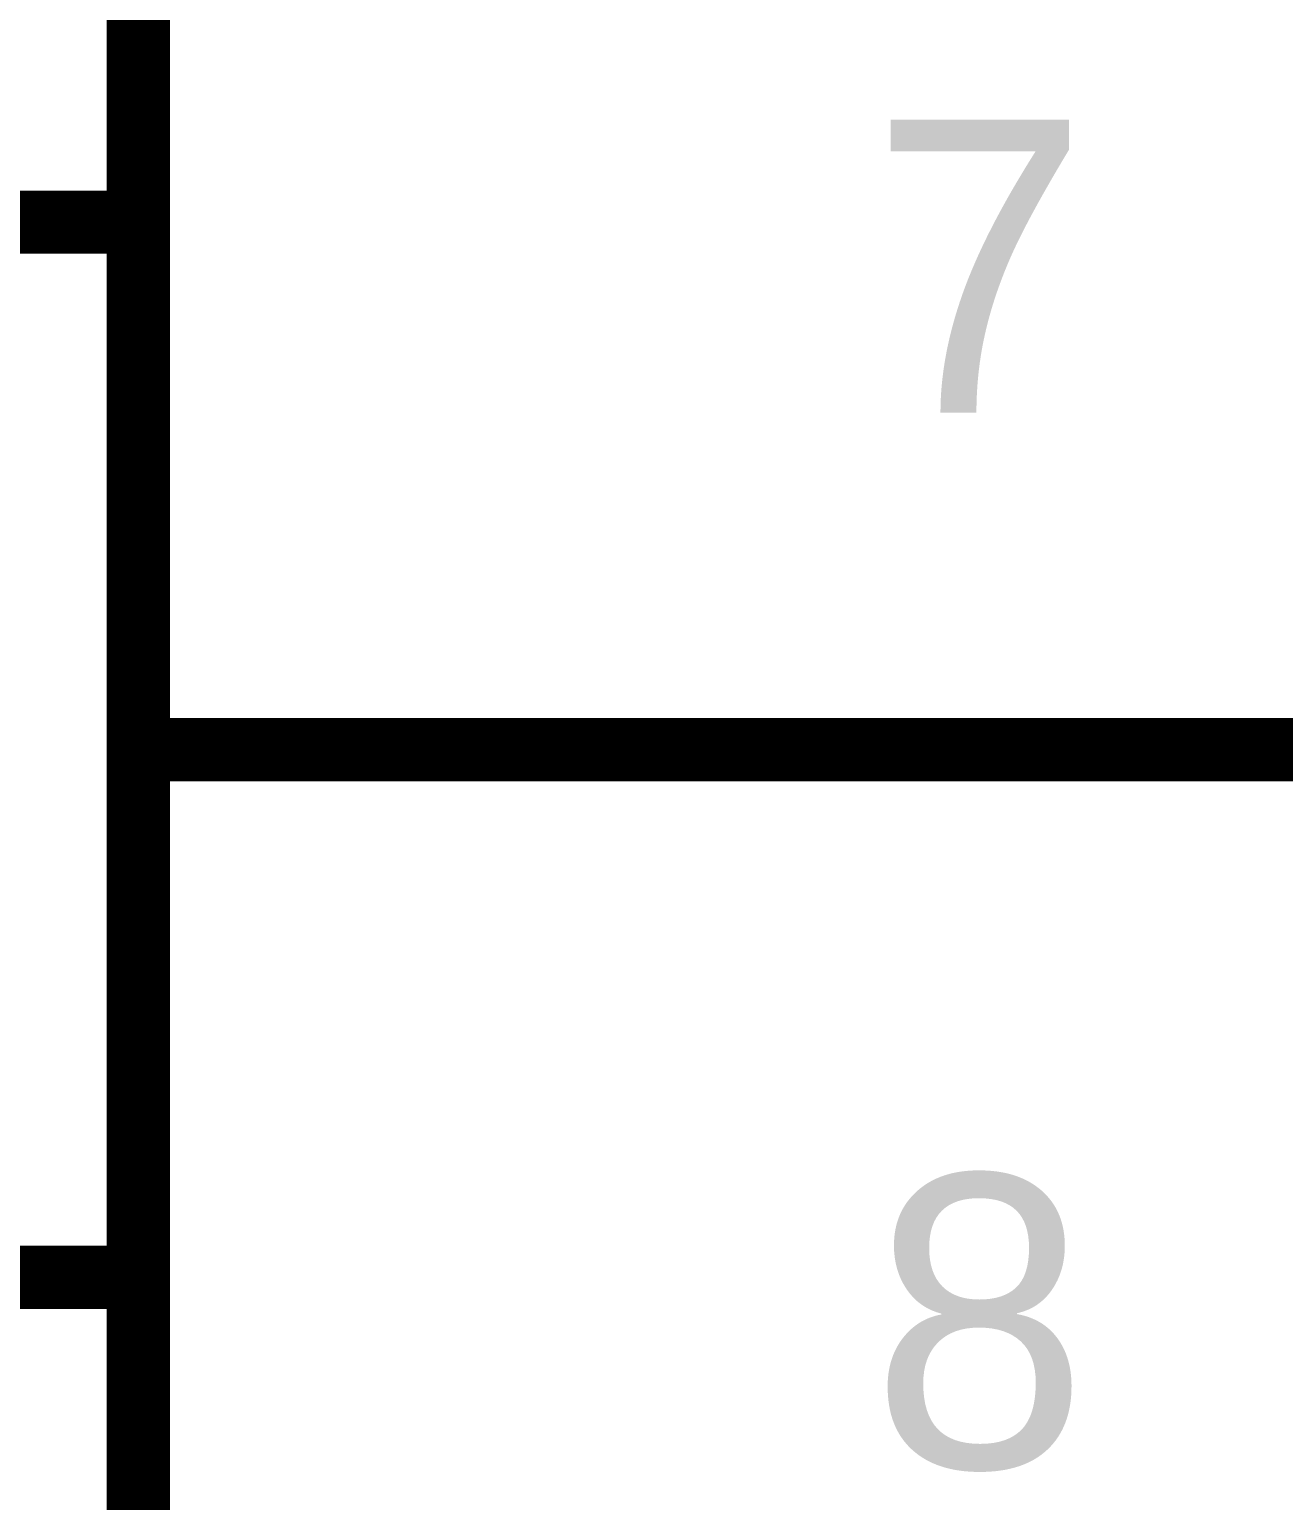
# Model space of a CAD drawing. Extents: x 0 to 594, y 0 to 420.
# Drawn here: x 436.93 to 442.87, y 303.93 to 310.91 of the extents above; entities that cross this region are included whole.
import ezdxf

# ---------------------------------------------------------------- set-up
doc = ezdxf.new("R2010")
doc.units = 0
doc.layers.add('SHEET', color=255, linetype='CONTINUOUS')

msp = doc.modelspace()

# ---------------------------------------------------------------- linework, layer by layer
at = {"layer": 'SHEET', "const_width": 0.2997}
msp.add_lwpolyline([(437.4429, 347.4868), (444.9443, 347.4868), (444.9443, 301.9879), (437.4429, 301.9879), (437.4429, 347.4868)], close=True, dxfattribs=at)
for points in [[(437.4429, 309.9967), (432.442, 309.9967)], [(474.9152, 307.495), (437.4429, 307.495)], [(437.4429, 304.9934), (432.442, 304.9934)]]:
    msp.add_lwpolyline(points, dxfattribs=at)

# ---------------------------------------------------------------- texts
at = {"layer": 'SHEET'}
for s, p in [('7', (440.9158, 309.0933)), ('8', (440.9158, 304.09))]:
    msp.add_text(s, height=1.3898, dxfattribs=at).set_placement(p)

doc.saveas('drawing.dxf')
